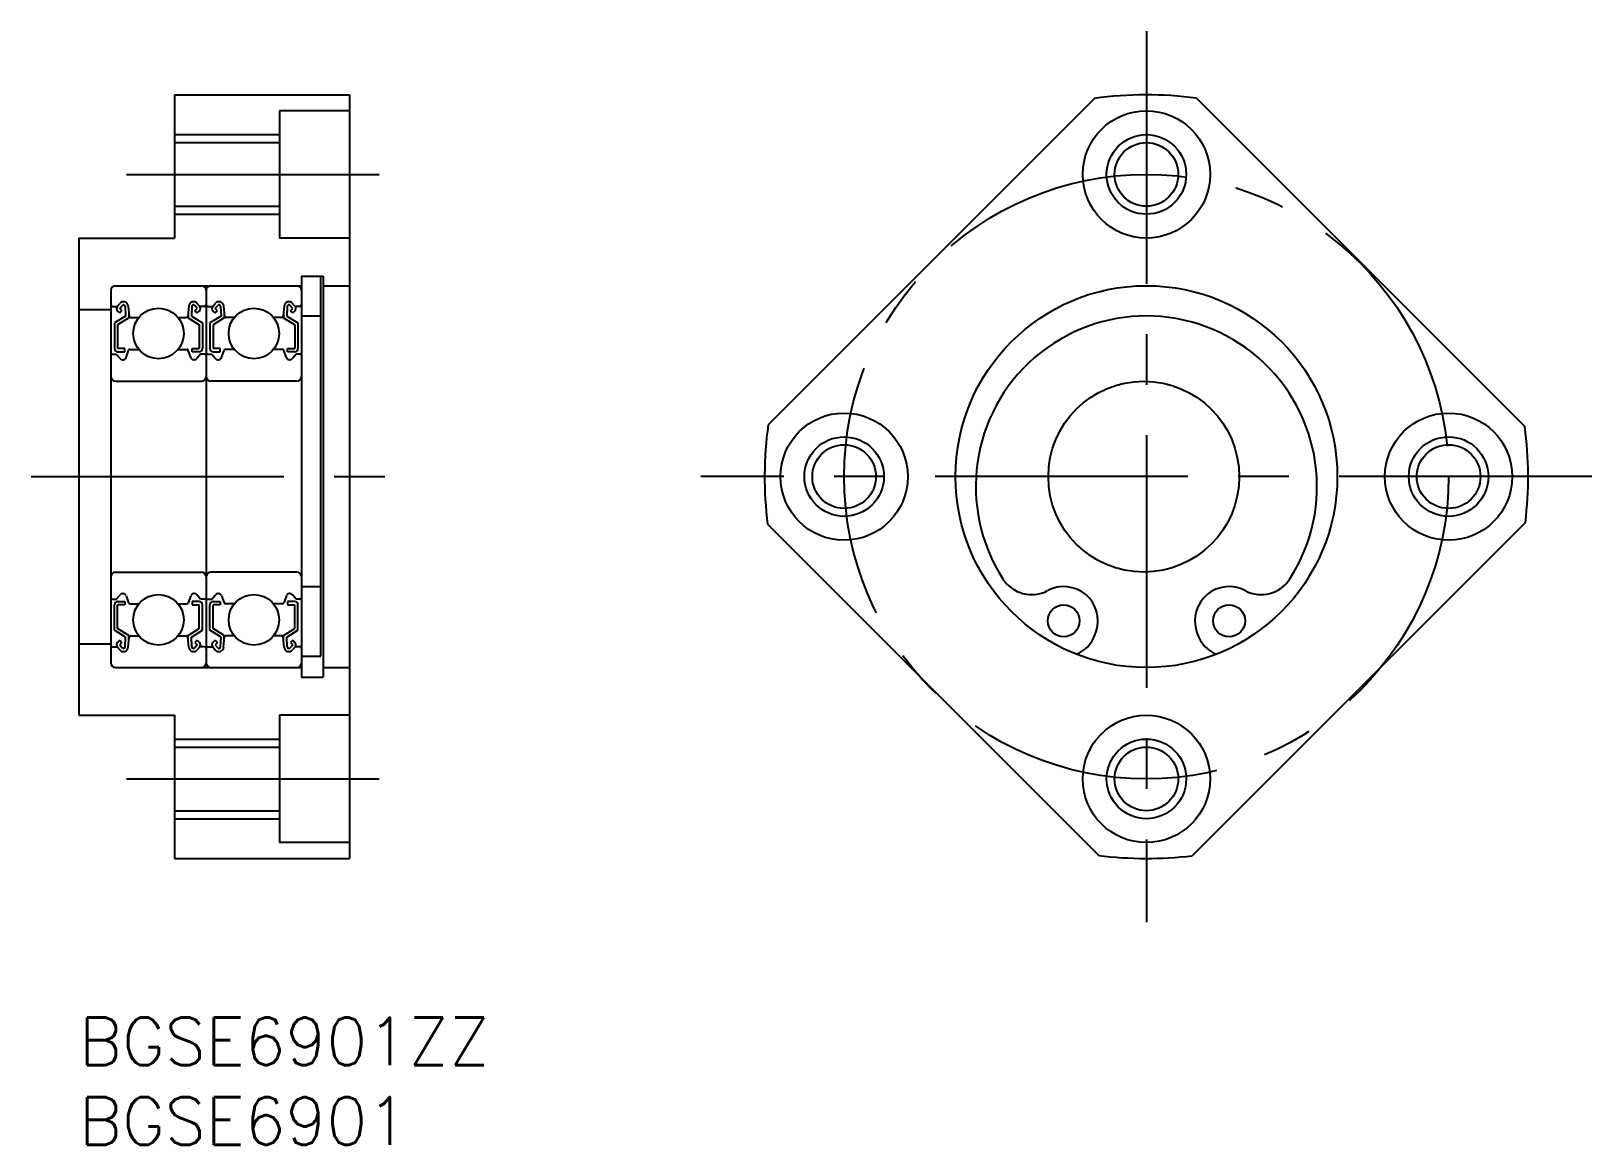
# Model space of a CAD drawing. Extents: x -3 to 95.1, y -8 to 62.
import ezdxf

# ---------------------------------------------------------------- set-up
doc = ezdxf.new("R2010")
doc.units = 0
doc.header["$LTSCALE"] = 0.5
doc.linetypes.add('CENTER', pattern=[50.8, 31.75, -6.35, 6.35, -6.35])
for name, color, linetype in [('MSM_CENTER', 1, 'CENTER'), ('MSM_CONTINUOUS', 7, 'CONTINUOUS'), ('MSM_NARROW', 5, 'CONTINUOUS'), ('MSM_PART_NUMBER', 7, 'CONTINUOUS')]:
    doc.layers.add(name, color=color, linetype=linetype)
doc.styles.get("Standard").update_dxf_attribs({"font": 'txt.shx', "height": 3, "bigfont": 'bigfont.shx'})

# ---------------------------------------------------------------- blocks, each defined once
blk = doc.blocks.new('*U11')
at = {"layer": 'MSM_PART_NUMBER'}
blk.add_text('BGSE6901ZZ', height=3, dxfattribs=at).set_placement((0, -3))
blk = doc.blocks.new('*U12')
at = {"layer": 'MSM_PART_NUMBER'}
blk.add_text('BGSE6901', height=3, dxfattribs=at).set_placement((0, -8))

msp = doc.modelspace()

# ---------------------------------------------------------------- linework, layer by layer
at = {"layer": 'MSM_CENTER'}
for p, q in [((67.105, 62), (67.105, 6)), ((3, 53), (20, 53)), ((-3, 34), (20, 34)), ((95.105, 34), (39.105, 34)), ((3, 15), (20, 15))]:
    msp.add_line(p, q, dxfattribs=at)
msp.add_circle((67.105, 34), 19, dxfattribs=at)
at = {"layer": 'MSM_CONTINUOUS'}
for p, q in [((6, 58), (17, 58)), ((6, 58), (6, 49)), ((17, 58), (17, 10)), ((17, 57), (12.6, 57)), ((12.6, 57), (12.6, 49)), ((63.849, 57.778), (43.327, 37.256)), ((70.25, 57.793), (90.898, 37.145)), ((6, 55), (12.6, 55)), ((6, 51), (12.6, 51)), ((0, 49), (0, 19)), ((0, 49), (6, 49)), ((17, 49), (12.6, 49)), ((14, 46.6), (14, 21.4)), ((14, 46.6), (15.35, 46.6)), ((15.2, 22.715, 0.5), (15.2, 46.6, 0.5)), ((15.35, 46.6), (15.35, 21.4)), ((2, 45.7), (2, 22.3)), ((2.3, 46), (14, 46)), ((8, 45.7), (8, 22.3)), ((15.35, 46), (17, 46)), ((0, 44.5), (2, 44.5)), ((2.1, 44.7), (2.41, 44.7)), ((2.41, 44.7), (2.57, 44.89)), ((2.563, 44.289), (2.422, 44.43)), ((2.563, 44.571), (2.723, 44.761)), ((2.705, 44.43), (2.563, 44.571)), ((2.563, 44.289), (2.705, 44.43)), ((2.899, 44.702), (2.932, 44.098)), ((3.098, 44.723), (3.153, 44.091)), ((3.132, 44.334), (3.132, 43.987)), ((6.902, 44.723), (6.847, 44.091)), ((6.868, 44.334), (6.868, 43.987)), ((7.101, 44.702), (7.068, 44.098)), ((7.437, 44.571), (7.277, 44.761)), ((7.295, 44.43), (7.437, 44.571)), ((7.437, 44.289), (7.295, 44.43)), ((7.59, 44.7), (7.43, 44.89)), ((7.437, 44.289), (7.578, 44.43)), ((7.9, 44.7), (7.59, 44.7)), ((8.1, 44.7), (8.41, 44.7)), ((8.41, 44.7), (8.57, 44.89)), ((8.563, 44.289), (8.422, 44.43)), ((8.563, 44.571), (8.723, 44.761)), ((8.705, 44.43), (8.563, 44.571)), ((8.563, 44.289), (8.705, 44.43)), ((8.899, 44.702), (8.932, 44.098)), ((9.098, 44.723), (9.153, 44.091)), ((9.132, 44.334), (9.132, 43.987)), ((12.902, 44.723), (12.847, 44.091)), ((12.868, 44.334), (12.868, 43.987)), ((13.101, 44.702), (13.068, 44.098)), ((13.437, 44.571), (13.277, 44.761)), ((13.295, 44.43), (13.437, 44.571)), ((13.437, 44.289), (13.295, 44.43)), ((13.59, 44.7), (13.43, 44.89)), ((13.437, 44.289), (13.578, 44.43)), ((13.9, 44.7), (13.59, 44.7)), ((2.932, 44.098), (2.232, 43.661)), ((2.232, 43.661), (2.232, 42.05)), ((3.132, 43.987), (2.432, 43.55)), ((2.432, 43.55), (2.432, 42.05)), ((3.253, 44), (3.767, 44)), ((6.233, 44), (6.747, 44)), ((6.868, 43.987), (7.568, 43.55)), ((7.068, 44.098), (7.768, 43.661)), ((7.568, 43.55), (7.568, 42.05)), ((7.768, 43.661), (7.768, 42.05)), ((8.932, 44.098), (8.232, 43.661)), ((8.232, 43.661), (8.232, 42.05)), ((9.132, 43.987), (8.432, 43.55)), ((8.432, 43.55), (8.432, 42.05)), ((9.767, 44), (9.253, 44)), ((12.747, 44), (12.233, 44)), ((12.868, 43.987), (13.568, 43.55)), ((13.068, 44.098), (13.768, 43.661)), ((13.568, 43.55), (13.568, 42.05)), ((13.768, 43.661), (13.768, 42.05)), ((14, 44.1, 0.5), (15.2, 44.1, 0.5)), ((2.1, 41.7), (2.35, 41.7)), ((2.35, 41.7), (2.584, 41.421)), ((2.882, 42.05), (2.432, 42.05)), ((2.432, 41.85), (2.882, 41.85)), ((2.737, 41.35), (2.773, 41.35)), ((2.882, 41.85), (2.882, 42.05)), ((2.961, 41.482), (3.125, 41.934)), ((3.219, 42), (3.767, 42)), ((6.233, 42), (6.781, 42)), ((7.039, 41.482), (6.875, 41.934)), ((7.118, 41.85), (7.118, 42.05)), ((7.118, 42.05), (7.568, 42.05)), ((7.568, 41.85), (7.118, 41.85)), ((7.263, 41.35), (7.227, 41.35)), ((7.65, 41.7), (7.416, 41.421)), ((7.9, 41.7), (7.65, 41.7)), ((8.1, 41.7), (8.35, 41.7)), ((8.35, 41.7), (8.584, 41.421)), ((8.882, 42.05), (8.432, 42.05)), ((8.432, 41.85), (8.882, 41.85)), ((8.737, 41.35), (8.773, 41.35)), ((8.882, 41.85), (8.882, 42.05)), ((8.961, 41.482), (9.125, 41.934)), ((9.767, 42), (9.219, 42)), ((12.781, 42), (12.233, 42)), ((13.039, 41.482), (12.875, 41.934)), ((13.118, 41.85), (13.118, 42.05)), ((13.118, 42.05), (13.568, 42.05)), ((13.568, 41.85), (13.118, 41.85)), ((13.263, 41.35), (13.227, 41.35)), ((13.65, 41.7), (13.416, 41.421)), ((13.9, 41.7), (13.65, 41.7)), ((2.3, 40), (7.7, 40)), ((13.7, 40), (8.3, 40)), ((43.292, 31.011), (64.116, 10.187)), ((90.932, 31.12), (69.985, 10.173)), ((2.3, 28), (7.7, 28)), ((13.7, 28), (8.3, 28)), ((2.35, 26.3), (2.584, 26.579)), ((2.737, 26.65), (2.773, 26.65)), ((2.961, 26.518), (3.125, 26.066)), ((7.039, 26.518), (6.875, 26.066)), ((7.263, 26.65), (7.227, 26.65)), ((7.65, 26.3), (7.416, 26.579)), ((8.35, 26.3), (8.584, 26.579)), ((8.737, 26.65), (8.773, 26.65)), ((8.961, 26.518), (9.125, 26.066)), ((13.039, 26.518), (12.875, 26.066)), ((13.263, 26.65), (13.227, 26.65)), ((13.65, 26.3), (13.416, 26.579)), ((14, 27.086, 0.5), (15.2, 27.086, 0.5)), ((2.1, 26.3), (2.35, 26.3)), ((2.232, 24.339), (2.232, 25.95)), ((2.432, 26.15), (2.882, 26.15)), ((2.432, 24.45), (2.432, 25.95)), ((2.882, 25.95), (2.432, 25.95)), ((2.882, 26.15), (2.882, 25.95)), ((3.219, 26), (3.767, 26)), ((6.233, 26), (6.781, 26)), ((7.568, 26.15), (7.118, 26.15)), ((7.118, 26.15), (7.118, 25.95)), ((7.118, 25.95), (7.568, 25.95)), ((7.568, 24.45), (7.568, 25.95)), ((7.9, 26.3), (7.65, 26.3)), ((7.768, 24.339), (7.768, 25.95)), ((8.1, 26.3), (8.35, 26.3)), ((8.232, 24.339), (8.232, 25.95)), ((8.432, 26.15), (8.882, 26.15)), ((8.432, 24.45), (8.432, 25.95)), ((8.882, 25.95), (8.432, 25.95)), ((8.882, 26.15), (8.882, 25.95)), ((9.767, 26), (9.219, 26)), ((12.781, 26), (12.233, 26)), ((13.568, 26.15), (13.118, 26.15)), ((13.118, 26.15), (13.118, 25.95)), ((13.118, 25.95), (13.568, 25.95)), ((13.568, 24.45), (13.568, 25.95)), ((13.9, 26.3), (13.65, 26.3)), ((13.768, 24.339), (13.768, 25.95)), ((2.932, 23.902), (2.232, 24.339)), ((2.563, 23.711), (2.422, 23.57)), ((3.132, 24.013), (2.432, 24.45)), ((2.563, 23.711), (2.705, 23.57)), ((2.705, 23.57), (2.563, 23.429)), ((2.899, 23.298), (2.932, 23.902)), ((3.098, 23.277), (3.153, 23.909)), ((3.132, 23.666), (3.132, 24.013)), ((3.253, 24), (3.767, 24)), ((6.233, 24), (6.747, 24)), ((6.902, 23.277), (6.847, 23.909)), ((6.868, 24.013), (7.568, 24.45)), ((6.868, 23.666), (6.868, 24.013)), ((7.068, 23.902), (7.768, 24.339)), ((7.101, 23.298), (7.068, 23.902)), ((7.437, 23.711), (7.295, 23.57)), ((7.295, 23.57), (7.437, 23.429)), ((7.437, 23.711), (7.578, 23.57)), ((8.932, 23.902), (8.232, 24.339)), ((8.563, 23.711), (8.422, 23.57)), ((9.132, 24.013), (8.432, 24.45)), ((8.563, 23.711), (8.705, 23.57)), ((8.705, 23.57), (8.563, 23.429)), ((8.899, 23.298), (8.932, 23.902)), ((9.098, 23.277), (9.153, 23.909)), ((9.132, 23.666), (9.132, 24.013)), ((9.767, 24), (9.253, 24)), ((12.747, 24), (12.233, 24)), ((12.902, 23.277), (12.847, 23.909)), ((12.868, 24.013), (13.568, 24.45)), ((12.868, 23.666), (12.868, 24.013)), ((13.068, 23.902), (13.768, 24.339)), ((13.101, 23.298), (13.068, 23.902)), ((13.437, 23.711), (13.295, 23.57)), ((13.295, 23.57), (13.437, 23.429)), ((13.437, 23.711), (13.578, 23.57)), ((63.894, 24.098), (63.95, 24.272)), ((70.26, 24.272), (70.316, 24.098)), ((0, 23.5), (2, 23.5)), ((2.1, 23.3), (2.41, 23.3)), ((2.41, 23.3), (2.57, 23.11)), ((2.563, 23.429), (2.723, 23.239)), ((7.437, 23.429), (7.277, 23.239)), ((7.59, 23.3), (7.43, 23.11)), ((7.9, 23.3), (7.59, 23.3)), ((8.1, 23.3), (8.41, 23.3)), ((8.41, 23.3), (8.57, 23.11)), ((8.563, 23.429), (8.723, 23.239)), ((13.437, 23.429), (13.277, 23.239)), ((13.59, 23.3), (13.43, 23.11)), ((13.9, 23.3), (13.59, 23.3)), ((14, 22.715, 0.5), (15.2, 22.715, 0.5)), ((2.3, 22), (14, 22)), ((15.35, 22), (17, 22)), ((14, 21.4), (15.35, 21.4)), ((0, 19), (6, 19)), ((6, 19), (6, 10)), ((12.6, 19), (12.6, 11)), ((17, 19), (12.6, 19)), ((6, 17), (12.6, 17)), ((6, 13), (12.6, 13)), ((17, 11), (12.6, 11)), ((6, 10), (17, 10))]:
    msp.add_line(p, q, dxfattribs=at)
for centre, radius in [((67.105, 53), 4), ((67.105, 53), 2), ((67.105, 34), 12), ((5, 43), 1.587), ((11, 43), 1.587), ((66.941, 34), 6), ((48.105, 34), 4), ((86.105, 34), 4), ((48.105, 34), 2), ((86.105, 34), 2), ((5, 25), 1.587), ((11, 25), 1.587), ((61.905, 24.936), 1), ((72.305, 24.936), 1), ((67.105, 15), 4), ((67.105, 15), 2)]:
    msp.add_circle(centre, radius, dxfattribs=at)
for centre, radius, start, end in [((67.105, 34), 24, 82.47064, 97.79636), ((2.3, 45.7), 0.3, 90, 180), ((7.7, 45.7), 0.3, 0, 90), ((8.3, 45.7), 0.3, 90, 180), ((13.7, 45.7), 0.3, 0, 90), ((2.1, 44.8), 0.1, 180, 270), ((2.563, 44.572), 0.2, 139.9921, 224.99797), ((2.8, 44.697), 0.3, 4.93496, 139.9921), ((2.8, 44.697), 0.1, 3.08644, 139.96282), ((7.2, 44.697), 0.3, 40.0079, 175.06504), ((7.2, 44.697), 0.1, 40.03718, 176.91356), ((7.437, 44.572), 0.2, 315.00203, 40.0079), ((7.9, 44.8), 0.1, 270, 0), ((8.1, 44.8), 0.1, 180, 270), ((8.563, 44.572), 0.2, 139.9921, 224.99797), ((8.8, 44.697), 0.3, 4.93496, 139.9921), ((8.8, 44.697), 0.1, 3.08644, 139.96282), ((13.2, 44.697), 0.3, 40.0079, 175.06504), ((13.2, 44.697), 0.1, 40.03718, 176.91356), ((13.437, 44.572), 0.2, 315.00203, 40.0079), ((13.9, 44.8), 0.1, 270, 0), ((3.253, 44.1), 0.1, 184.93496, 270), ((6.747, 44.1), 0.1, 270, 355.06504), ((9.253, 44.1), 0.1, 184.93496, 270), ((12.747, 44.1), 0.1, 270, 355.06504), ((67.105, 33.375), 10.725, 327.24878, 212.75122), ((2.1, 41.6), 0.1, 90, 180), ((2.432, 42.05), 0.2, 180, 270), ((2.737, 41.55), 0.2, 219.98626, 270), ((2.773, 41.55), 0.2, 270, 340.05843), ((3.219, 41.9), 0.1, 89.99895, 160.05843), ((6.781, 41.9), 0.1, 19.94157, 90.00105), ((7.227, 41.55), 0.2, 199.94157, 270), ((7.263, 41.55), 0.2, 270, 320.01374), ((7.568, 42.05), 0.2, 270, 0), ((7.9, 41.6), 0.1, 0, 90), ((8.1, 41.6), 0.1, 90, 180), ((8.432, 42.05), 0.2, 180, 270), ((8.737, 41.55), 0.2, 219.98626, 270), ((8.773, 41.55), 0.2, 270, 340.05843), ((9.219, 41.9), 0.1, 89.99895, 160.05843), ((12.781, 41.9), 0.1, 19.94157, 90.00105), ((13.227, 41.55), 0.2, 199.94157, 270), ((13.263, 41.55), 0.2, 270, 320.01374), ((13.568, 42.05), 0.2, 270, 0), ((13.9, 41.6), 0.1, 0, 90), ((2.3, 40.3), 0.3, 180, 270), ((7.7, 40.3), 0.3, 270, 0), ((8.3, 40.3), 0.3, 180, 270), ((13.7, 40.3), 0.3, 270, 0), ((67.105, 34), 24, 172.20364, 187.15451), ((67.105, 34), 24, 353.10865, 7.52936), ((2.3, 27.7), 0.3, 90, 180), ((7.7, 27.7), 0.3, 0, 90), ((8.3, 27.7), 0.3, 90, 180), ((13.7, 27.7), 0.3, 0, 90), ((59.893, 28.736), 2.15, 212.75122, 297.89567), ((74.317, 28.736), 2.15, 242.10433, 327.24878), ((2.737, 26.45), 0.2, 90, 140.01374), ((2.773, 26.45), 0.2, 19.94157, 90), ((7.227, 26.45), 0.2, 90, 160.05843), ((7.263, 26.45), 0.2, 39.98626, 90), ((8.737, 26.45), 0.2, 90, 140.01374), ((8.773, 26.45), 0.2, 19.94157, 90), ((13.227, 26.45), 0.2, 90, 160.05843), ((13.263, 26.45), 0.2, 39.98626, 90), ((61.905, 24.936), 2.15, 342.03107, 117.89567), ((72.305, 24.936), 2.15, 62.10433, 197.96893), ((2.1, 26.4), 0.1, 180, 270), ((2.432, 25.95), 0.2, 90, 180), ((3.219, 26.1), 0.1, 199.94157, 270.00105), ((6.781, 26.1), 0.1, 269.99895, 340.05843), ((7.568, 25.95), 0.2, 0, 90), ((7.9, 26.4), 0.1, 270, 0), ((8.1, 26.4), 0.1, 180, 270), ((8.432, 25.95), 0.2, 90, 180), ((9.219, 26.1), 0.1, 199.94157, 270.00105), ((12.781, 26.1), 0.1, 269.99895, 340.05843), ((13.568, 25.95), 0.2, 0, 90), ((13.9, 26.4), 0.1, 270, 0), ((2.563, 23.428), 0.2, 135.00203, 220.0079), ((3.253, 23.9), 0.1, 90, 175.06504), ((6.747, 23.9), 0.1, 4.93496, 90), ((7.437, 23.428), 0.2, 319.9921, 44.99797), ((8.563, 23.428), 0.2, 135.00203, 220.0079), ((9.253, 23.9), 0.1, 90, 175.06504), ((12.747, 23.9), 0.1, 4.93496, 90), ((13.437, 23.428), 0.2, 319.9921, 44.99797), ((61.991, 24.715), 2, 290.47134, 342.03107), ((72.219, 24.715), 2, 197.96893, 249.52866), ((2.1, 23.2), 0.1, 90, 180), ((2.8, 23.303), 0.3, 220.0079, 355.06504), ((2.8, 23.303), 0.1, 220.03718, 356.91356), ((7.2, 23.303), 0.3, 184.93496, 319.9921), ((7.2, 23.303), 0.1, 183.08644, 319.96282), ((7.9, 23.2), 0.1, 0, 90), ((8.1, 23.2), 0.1, 90, 180), ((8.8, 23.303), 0.3, 220.0079, 355.06504), ((8.8, 23.303), 0.1, 220.03718, 356.91356), ((13.2, 23.303), 0.3, 184.93496, 319.9921), ((13.2, 23.303), 0.1, 183.08644, 319.96282), ((13.9, 23.2), 0.1, 0, 90), ((2.3, 22.3), 0.3, 180, 270), ((7.7, 22.3), 0.3, 270, 0), ((8.3, 22.3), 0.3, 180, 270), ((13.7, 22.3), 0.3, 270, 0), ((67.105, 34), 24, 262.84549, 276.89135)]:
    msp.add_arc(centre, radius, start, end, dxfattribs=at)
at = {"layer": 'MSM_NARROW'}
for p, q in [((6, 55.5), (12.6, 55.5)), ((6, 50.5), (12.6, 50.5)), ((6, 17.5), (12.6, 17.5)), ((6, 12.5), (12.6, 12.5))]:
    msp.add_line(p, q, dxfattribs=at)
for centre in [(67.105, 53), (48.105, 34), (86.105, 34), (67.105, 15)]:
    msp.add_circle(centre, 2.5, dxfattribs=at)

# ---------------------------------------------------------------- block references
at = {"layer": 'MSM_CONTINUOUS'}
for name in ['*U11', '*U12']:
    msp.add_blockref(name, (0, 0), dxfattribs=at)

doc.saveas('drawing.dxf')
